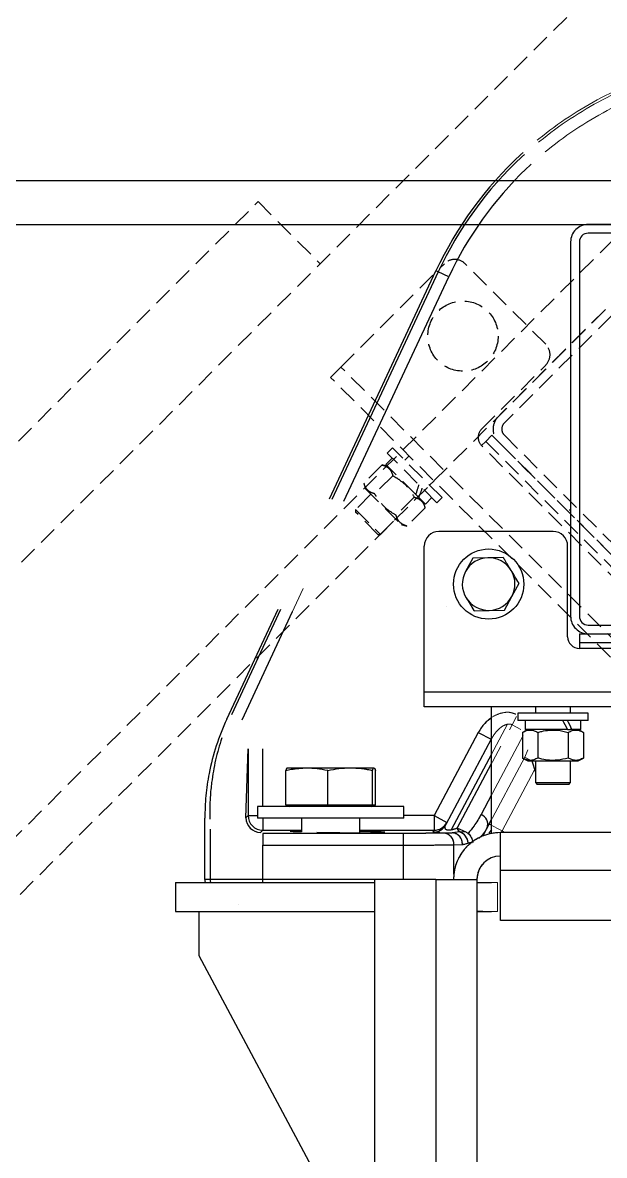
# Model space of a CAD drawing. Header units: millimetres. Extents: x -962 to 79815, y -55582 to 115780.
# Drawn here: x 14908 to 15394, y -33591 to -32642 of the extents above; entities that cross this region are included whole.
import ezdxf

# ---------------------------------------------------------------- set-up
doc = ezdxf.new("R2010")
doc.units = ezdxf.units.MM
doc.linetypes.add('HIDDEN', pattern=[9.525, 6.35, -3.175])
doc.linetypes.add('PHANTOM', pattern=[63.5, 31.75, -6.35, 6.35, -6.35, 6.35, -6.35])
doc.layers.add('02-Rotation', color=6, linetype='HIDDEN')

# ---------------------------------------------------------------- blocks, each defined once
blk = doc.blocks.new('*U167')
for p, q in [((-1800, 85), (1800, 85)), ((-1800, 70), (1800, 70)), ((-76, -35), (-115, -35)), ((-120, -90), (-120, -40)), ((-71, -71), (-71, -40)), ((-67, -70), (-67, -73)), ((-67, -70), (-62, -70)), ((-67, -73), (67, -73)), ((-67, -73), (-67, -75)), ((-62, -70), (62, -70)), ((67, -75), (-67, -75)), ((120, -90), (-120, -90)), ((-120, -95), (-120, -90)), ((120, -95), (-120, -95)), ((-82, -95), (-82, -97.1)), ((-70, -97.1), (-70, -95)), ((-88, -97.1), (-88, -99.6)), ((-64, -97.1), (-88, -97.1)), ((-64, -99.6), (-88, -99.6)), ((-85.55, -99.6), (-85.55, -102.7)), ((-66.45, -102.7), (-66.45, -99.6)), ((-64, -99.6), (-64, -97.1)), ((-84.62, -102.7), (-86.39, -103.72)), ((-86.39, -103.72), (-86.39, -112.48)), ((-71.06, -102.7), (-85.55, -102.7)), ((-81.2, -103.72), (-81.2, -112.48)), ((-71.06, -102.7), (-70.1, -102.7)), ((-70.8, -103.72), (-70.8, -112.48)), ((-69.61, -102.7), (-70.1, -102.7)), ((-66.45, -102.7), (-69.61, -102.7)), ((-65.61, -103.72), (-67.38, -102.7)), ((-65.61, -103.72), (-65.61, -112.48)), ((-86.39, -112.48), (-84.62, -113.5)), ((-84.62, -113.5), (-67.38, -113.5)), ((-82, -113.5), (-82, -120.9)), ((-70, -120.9), (-70, -113.5)), ((-67.38, -113.5), (-65.61, -112.48)), ((-82, -120.9), (-81.4, -121.5)), ((-82, -120.9), (-70, -120.9)), ((-70.6, -121.5), (-81.4, -121.5)), ((-70.6, -121.5), (-70, -120.9))]:
    blk.add_line(p, q)
for points in [[(-70, 64), (-70, -64, 0.414214), (-64, -70), (64, -70, 0.414214), (70, -64), (70, 64, 0.414214), (64, 70), (-64, 70, 0.414214)], [(-67, 64), (-67, -64, 0.414214), (-64, -67), (64, -67, 0.414214), (67, -64), (67, 64, 0.414214), (64, 67), (-64, 67, 0.414214)]]:
    blk.add_lwpolyline(points, format="xyb", close=True)
blk.add_circle((-98, -53), 12)
for centre, radius, start, end in [((-115, -40), 5, 90, 180), ((-76, -40), 5, 0, 90), ((-67, -71), 4, 180, 270)]:
    blk.add_arc(centre, radius, start, end)
for centre, start_param, end_param in [((-76, -102.7), 4.587219, 4.775746), ((-76, -99.6), 4.398692, 4.587219)]:
    blk.add_ellipse(centre, major_axis=(-8.72, 16.41), ratio=0.236703, start_param=start_param, end_param=end_param)
for points, knots in [([(-86.39, -103.72), (-85.94, -103.49), (-85.03, -103.02), (-83.68, -102.85), (-82.39, -103.1), (-81.6, -103.51), (-81.2, -103.72)], [0, 0, 0, 0, 0.264605, 0.534949, 0.765344, 1, 1, 1, 1]), ([(-81.2, -103.72), (-80.75, -103.6), (-79.46, -103.25), (-77.25, -102.9), (-74.17, -102.89), (-72.05, -103.41), (-70.8, -103.72)], [0, 0, 0, 0, 0.131004, 0.38054, 0.636178, 1, 1, 1, 1]), ([(-70.8, -103.72), (-70.35, -103.49), (-69.44, -103.02), (-68.09, -102.85), (-66.8, -103.1), (-66.01, -103.51), (-65.61, -103.72)], [0, 0, 0, 0, 0.264605, 0.534949, 0.765344, 1, 1, 1, 1]), ([(-81.2, -112.48), (-81.65, -112.71), (-82.56, -113.18), (-83.91, -113.35), (-85.2, -113.1), (-85.99, -112.69), (-86.39, -112.48)], [0, 0, 0, 0, 0.264605, 0.534949, 0.765344, 1, 1, 1, 1]), ([(-70.8, -112.48), (-72.05, -112.79), (-74.15, -113.3), (-77.22, -113.31), (-79.44, -112.96), (-80.75, -112.6), (-81.2, -112.48)], [0, 0, 0, 0, 0.363821, 0.613049, 0.868997, 1, 1, 1, 1]), ([(-65.61, -112.48), (-66.06, -112.71), (-66.97, -113.18), (-68.32, -113.35), (-69.61, -113.1), (-70.4, -112.69), (-70.8, -112.48)], [0, 0, 0, 0, 0.264605, 0.534949, 0.765344, 1, 1, 1, 1])]:
    blk.add_open_spline(points, degree=3, knots=knots)
blk = doc.blocks.new('*U168')
for p, q in [((-1766.35, -1554.22), (1554.22, 1766.35)), ((-1332.9, -1212.69), (1212.69, 1332.9)), ((-1322.29, -1223.29), (1223.29, 1322.29)), ((-1787.57, -1533.01), (-176.78, 77.78)), ((-176.78, 77.78), (-155.56, 56.57))]:
    blk.add_line(p, q)
for points in [[(-94.75, -4.24), (-4.24, -94.75, 0.414214), (4.24, -94.75), (94.75, -4.24, 0.414214), (94.75, 4.24), (4.24, 94.75, 0.414214), (-4.24, 94.75), (-94.75, 4.24, 0.414214)], [(-92.63, -2.12), (-2.12, -92.63, 0.414214), (2.12, -92.63), (92.63, -2.12, 0.414214), (92.63, 2.12), (2.12, 92.63, 0.414214), (-2.12, 92.63), (-92.63, 2.12, 0.414214)]]:
    blk.add_lwpolyline(points, format="xyb", close=True)
blk = doc.blocks.new('*U169')
for p, q in [((-148.49, 21.21), (-113.14, 56.57)), ((-78.49, 28.99), (-106.07, 56.57)), ((-152.03, 17.68), (-148.49, 21.21)), ((21.21, -148.49), (-148.49, 21.21)), ((-100.41, 0), (-78.49, 21.92)), ((17.68, -152.03), (-152.03, 17.68)), ((-96.87, -2.12), (-98.99, -4.24)), ((-96.87, -2.12), (-93.34, -5.66)), ((-130.89, -6.43), (-132.65, -8.2)), ((-113.91, -23.41), (-130.89, -6.43)), ((-98.99, -4.24), (-100.41, -5.66)), ((-5.66, -100.41), (-100.41, -5.66)), ((-98.99, -4.24), (-4.24, -98.99)), ((-93.34, -5.66), (-5.66, -93.34)), ((-130.92, -9.93), (-133.11, -12.13)), ((-115.68, -25.17), (-132.65, -8.2)), ((-125.16, -9.19), (-126.64, -10.68)), ((-134.43, -12.25), (-140.62, -18.45)), ((-132.46, -12.78), (-134.43, -12.25)), ((-122.86, -22.38), (-133.11, -12.13)), ((-140.62, -18.45), (-140.1, -20.42)), ((-130.76, -15.93), (-136.95, -22.12)), ((-118.16, -19.16), (-116.67, -17.68)), ((-138.24, -22.27), (-143.47, -27.51)), ((-140.1, -20.42), (-127.9, -32.62)), ((-122.86, -22.38), (-122.19, -23.05)), ((-121.84, -23.4), (-122.19, -23.05)), ((-123.41, -23.28), (-129.6, -29.47)), ((-119.73, -26.95), (-125.93, -33.14)), ((-119.61, -25.63), (-121.84, -23.4)), ((-119.73, -26.95), (-120.26, -24.98)), ((-119.61, -25.63), (-117.42, -23.44)), ((-115.68, -25.17), (-113.91, -23.41)), ((-143.47, -27.51), (-143.47, -28.35)), ((-143.47, -27.51), (-134.99, -35.99)), ((-135.84, -35.99), (-143.47, -28.35)), ((-134.99, -35.99), (-129.75, -30.76)), ((-70.47, -27.59), (-70.22, -27.66)), ((-70.22, -27.66), (-70.23, -27.84)), ((-127.9, -32.62), (-125.93, -33.14)), ((-135.84, -35.99), (-134.99, -35.99))]:
    blk.add_line(p, q)
for points in [[(-4.24, 94.75), (-94.75, 4.24, 0.414214), (-94.75, -4.24), (-4.24, -94.75, 0.414214), (4.24, -94.75), (94.75, -4.24, 0.414214), (94.75, 4.24), (4.24, 94.75, 0.414214)], [(-2.12, 92.63), (-92.63, 2.12, 0.414214), (-92.63, -2.12), (-2.12, -92.63, 0.414214), (2.12, -92.63), (92.63, -2.12, 0.414214), (92.63, 2.12), (2.12, 92.63, 0.414214)]]:
    blk.add_lwpolyline(points, format="xyb", close=True)
blk.add_circle((-106.77, 31.82), 12)
for centre, radius, start, end in [((-109.6, 53.03), 5, 45, 135), ((-82.02, 25.46), 5, 315, 45), ((-97.58, -2.83), 4, 135, 225)]:
    blk.add_arc(centre, radius, start, end)
for centre, start_param, end_param in [((-126.36, -18.88), 4.587219, 4.775746), ((-124.17, -16.69), 4.398692, 4.587219)]:
    blk.add_ellipse(centre, major_axis=(5.44, 17.77), ratio=0.236703, start_param=start_param, end_param=end_param)
for points, knots in [([(-134.43, -12.25), (-133.95, -12.41), (-132.97, -12.72), (-131.89, -13.55), (-131.16, -14.65), (-130.89, -15.5), (-130.76, -15.93)], [0, 0, 0, 0, 0.264605, 0.534949, 0.765344, 1, 1, 1, 1]), ([(-136.95, -22.12), (-137.43, -21.97), (-138.41, -21.65), (-139.49, -20.82), (-140.22, -19.73), (-140.49, -18.88), (-140.62, -18.45)], [0, 0, 0, 0, 0.264605, 0.534949, 0.765344, 1, 1, 1, 1]), ([(-130.76, -15.93), (-130.36, -16.16), (-129.2, -16.82), (-127.38, -18.14), (-125.2, -20.31), (-124.07, -22.18), (-123.41, -23.28)], [0, 0, 0, 0, 0.131004, 0.38054, 0.636178, 1, 1, 1, 1]), ([(-129.6, -29.47), (-130.7, -28.8), (-132.55, -27.69), (-134.72, -25.51), (-136.05, -23.7), (-136.72, -22.52), (-136.95, -22.12)], [0, 0, 0, 0, 0.363821, 0.613049, 0.868997, 1, 1, 1, 1]), ([(-123.41, -23.28), (-122.92, -23.43), (-121.95, -23.74), (-120.87, -24.58), (-120.14, -25.67), (-119.87, -26.52), (-119.73, -26.95)], [0, 0, 0, 0, 0.264605, 0.534949, 0.765344, 1, 1, 1, 1]), ([(-125.93, -33.14), (-126.41, -32.99), (-127.39, -32.68), (-128.46, -31.84), (-129.2, -30.75), (-129.47, -29.9), (-129.6, -29.47)], [0, 0, 0, 0, 0.264605, 0.534949, 0.765344, 1, 1, 1, 1])]:
    blk.add_open_spline(points, degree=3, knots=knots)
blk = doc.blocks.new('*U170')
at = {"color": 7, "linetype": 'Continuous', "lineweight": 25}
for p, q in [((-152.38, -23.9), (-116.01, 54.1)), ((-115.26, 53.75), (-116.01, 54.1)), ((-111.64, 52.06), (-115.26, 53.75)), ((-76, -35), (-115, -35)), ((-120, -90), (-120, -40)), ((-71, -71), (-71, -40)), ((-103.42, -44.13), (-105.91, -48.7)), ((-98.23, -44), (-103.42, -44.13)), ((-93.03, -43.87), (-98.23, -44)), ((-90.09, -57.3), (-87.61, -52.74)), ((-92.58, -61.87), (-90.09, -57.3)), ((-187.51, -99.23), (-169.94, -61.57)), ((-97.77, -62), (-92.58, -61.87)), ((-102.97, -62.13), (-97.77, -62)), ((-67, -70), (-67, -73)), ((-67, -70), (-62, -70)), ((-67, -73), (67, -73)), ((-67, -73), (-67, -75)), ((-62, -70), (62, -70)), ((67, -75), (-67, -75)), ((120, -90), (-120, -90)), ((-120, -95), (-120, -90)), ((120, -95), (-120, -95)), ((-97, -138.28), (-97, -95)), ((-82, -95), (-82, -97.1)), ((-70, -97.1), (-70, -95)), ((-88, -97.1), (-88, -99.6)), ((-64, -97.1), (-88, -97.1)), ((-64, -99.6), (-88, -99.6)), ((-85.55, -99.6), (-85.55, -102.7)), ((-66.45, -102.7), (-66.45, -99.6)), ((-64, -99.6), (-64, -97.1)), ((-101.53, -103.73), (-116.65, -132.17)), ((-101.53, -103.73), (-97.12, -106.08)), ((-84.62, -102.7), (-86.39, -103.72)), ((-86.39, -103.72), (-86.39, -112.48)), ((-71.06, -102.7), (-85.55, -102.7)), ((-81.2, -103.72), (-81.2, -112.48)), ((-71.06, -102.7), (-70.1, -102.7)), ((-70.8, -103.72), (-70.8, -112.48)), ((-69.61, -102.7), (-70.1, -102.7)), ((-66.45, -102.7), (-69.61, -102.7)), ((-65.61, -103.72), (-67.38, -102.7)), ((-65.61, -103.72), (-65.61, -112.48)), ((-97.12, -106.08), (-112.61, -135.23)), ((-180.94, -132.91), (-180.2, -109.36)), ((-180.2, -109.36), (-180.2, -132.17)), ((-166.81, -115.86), (-160.11, -115.86)), ((-160.11, -115.86), (-145.3, -115.86)), ((-145.3, -115.86), (-137.19, -115.86)), ((-86.39, -112.48), (-84.62, -113.5)), ((-84.62, -113.5), (-67.38, -113.5)), ((-83.3, -113.5), (-82, -117.33)), ((-82, -113.5), (-82, -120.9)), ((-70, -120.9), (-70, -113.5)), ((-67.38, -113.5), (-65.61, -112.48)), ((-167.28, -128.58), (-167.28, -116.7)), ((-152.94, -128.58), (-152.94, -116.7)), ((-137.66, -128.58), (-137.66, -116.7)), ((-136.72, -128.58), (-136.72, -116.7)), ((-82, -120.9), (-81.4, -121.5)), ((-82, -120.9), (-70, -120.9)), ((-70.6, -121.5), (-81.4, -121.5)), ((-70.6, -121.5), (-70, -120.9)), ((-177, -129.08), (-177, -133.08)), ((-127, -129.08), (-177, -129.08)), ((-160.11, -128.58), (-167.28, -128.58)), ((-166.83, -128.58), (-166.09, -129.08)), ((-152.94, -128.58), (-160.11, -128.58)), ((-145.3, -128.58), (-152.94, -128.58)), ((-137.66, -128.58), (-145.3, -128.58)), ((-137.91, -129.08), (-137.17, -128.58)), ((-137.19, -128.58), (-137.66, -128.58)), ((-136.72, -128.58), (-137.19, -128.58)), ((-127, -133.08), (-127, -129.08)), ((-195, -154), (-195, -133.04)), ((-180.2, -132.17), (-180.94, -132.91)), ((-127, -133.08), (-177, -133.08)), ((-162, -133.08), (-162, -137.68)), ((-142, -138.03), (-142, -133.08)), ((-116.65, -132.17), (-112.24, -134.52)), ((-116.65, -132.17), (-116.65, -137.17)), ((-98.51, -136.4), (-97, -133.55)), ((-193.16, -136.82), (-193.16, -154)), ((-175.94, -137.91), (-175.2, -137.17)), ((-175.16, -138.28), (-175.16, -142.27)), ((-127.22, -138.28), (-175.16, -138.28)), ((-164.81, -137.57), (-162, -137.66)), ((-156.67, -137.83), (-152.25, -137.96)), ((-127.22, -138.28), (-127.22, -142.27)), ((-116.65, -137.17), (-117.03, -137.88)), ((-110.43, -138.05), (-113.36, -138.14)), ((-107.87, -137.77), (-110.43, -138.05)), ((-105.74, -137.83), (-108.73, -136.45)), ((-105.74, -137.83), (-107.87, -137.77)), ((-99.98, -139.16), (-98.51, -136.4)), ((-97, -137.1), (-97.7, -137.8)), ((-97.7, -138.43), (-97.7, -137.8)), ((-94, -151), (-94, -138)), ((94, -138), (-94, -138)), ((-175.16, -154), (-175.16, -142.27)), ((-175.16, -142.27), (-127.22, -142.27)), ((-127.22, -142.27), (-127.22, -154)), ((-109.9, -142.14), (-106.97, -142.05)), ((94, -151), (-94, -151)), ((-94, -168), (-94, -151)), ((-193.16, -154), (-195, -154)), ((-175.16, -154), (-193.16, -154)), ((-175.16, -155), (-175.16, -154)), ((-116, -154), (-137, -154)), ((-137, -154), (-137, -348)), ((-116, -154), (-116, -348)), ((-116, -154), (-102, -154)), ((-102, -154), (-102, -348)), ((-205, -155), (-137, -155)), ((-205, -155), (-205, -165)), ((-102, -155), (-97, -155)), ((-205, -165), (-137, -165)), ((-197, -165), (-197, -180)), ((-102, -165), (-97, -165)), ((-100, -165), (-102, -165)), ((94, -168), (-94, -168)), ((-197, -180), (-137, -292.5))]:
    blk.add_line(p, q, dxfattribs=at)
at = {"color": 8, "linetype": 'Continuous', "lineweight": 25}
for p, q in [((-115.26, 53.75), (-151.53, -24.03)), ((-147.43, -24.7), (-111.64, 52.06)), ((-169.1, -61.7), (-185.88, -97.68)), ((-182.25, -99.37), (-165, -62.37)), ((-97.12, -106.08), (-97, -105.88)), ((-175.2, -129.08), (-175.2, -109.36)), ((-97, -111.14), (-110.81, -137.1)), ((-108.73, -136.45), (-97, -114.38)), ((-97, -125.03), (-100.59, -131.79)), ((-180.2, -132.17), (-177, -132.17)), ((-175.2, -133.08), (-175.2, -137.17)), ((-116.65, -132.17), (-127, -132.17)), ((-97, -135.5), (-97.81, -135.07)), ((-175.2, -137.17), (-162, -137.17)), ((-142, -137.17), (-116.65, -137.17)), ((-135.16, -137.76), (-135.16, -137.96)), ((-109.9, -152.19), (-109.9, -142.14)), ((-137, -154), (-175.16, -154))]:
    blk.add_line(p, q, dxfattribs=at)
at = {"color": 8, "linetype": 'PHANTOM', "lineweight": 18}
for p, q in [((-136.62, -1.51), (-134.41, 3.23)), ((-140.45, -0.26), (-142.29, -4.21)), ((-172.78, -79.06), (-161.35, -54.56)), ((-88.45, -98.29), (-89.94, -101.11)), ((-88.45, -98.29), (-89.94, -101.11)), ((-89.94, -101.11), (-86.95, -102.7)), ((-89.94, -101.11), (-86.95, -102.7)), ((-86.24, -104.8), (-100.59, -131.79)), ((-86.24, -104.8), (-100.59, -131.79)), ((-84.6, -109.66), (-85.64, -112.19)), ((-84.6, -109.66), (-85.64, -112.19)), ((-83.32, -113.42), (-85.64, -112.19)), ((-83.32, -113.42), (-85.64, -112.19)), ((-93.39, -137.42), (-82.28, -116.51)), ((-93.39, -137.42), (-82.28, -116.51)), ((-116.65, -132.17), (-127, -132.17)), ((-116.65, -132.17), (-126.93, -132.17)), ((-127.22, -138.28), (-160.66, -138.28)), ((-142, -137.17), (-116.65, -137.17)), ((-140.2, -137.17), (-116.65, -137.17)), ((-127.22, -138.28), (-139.56, -138.28)), ((-135.16, -137.76), (-135.16, -137.96)), ((-135.16, -137.76), (-135.16, -137.96)), ((-93.7, -138), (-93.39, -137.42)), ((-93.7, -138), (-93.39, -137.42)), ((-92.3, -138), (-93.39, -137.42)), ((-92.3, -138), (-93.39, -137.42)), ((-144.43, -142.27), (-127.22, -142.27)), ((-109.9, -152.19), (-109.9, -142.14)), ((-109.9, -152.19), (-109.9, -142.14)), ((-61.28, -151), (-94, -151)), ((-137, -154), (-169.74, -154)), ((-137, -154), (-168.62, -154)), ((-116, -154), (-116, -218.01))]:
    blk.add_line(p, q, dxfattribs=at)
at = {"color": 7, "linetype": 'PHANTOM', "lineweight": 18}
for p, q in [((-142.79, -3.34), (-141.69, -0.97)), ((-112.47, -60.76), (-112.47, -60.78)), ((-101.53, -103.73), (-116.65, -132.17)), ((-101.53, -103.73), (-116.65, -132.17)), ((-91.56, -100.91), (-110.81, -137.1)), ((-91.56, -100.91), (-110.81, -137.1)), ((-108.73, -136.45), (-89.94, -101.11)), ((-108.73, -136.45), (-89.94, -101.11)), ((-101.53, -103.73), (-97.12, -106.08)), ((-101.53, -103.73), (-97.12, -106.08)), ((-97.12, -106.08), (-112.61, -135.23)), ((-97.12, -106.08), (-112.61, -135.23)), ((-98.51, -136.4), (-85.64, -112.19)), ((-98.51, -136.4), (-85.64, -112.19)), ((-150.67, -115.86), (-145.3, -115.86)), ((-147.81, -116.01), (-145.3, -115.86)), ((-147.72, -115.86), (-145.3, -115.86)), ((-145.3, -115.86), (-137.19, -115.86)), ((-145.3, -115.86), (-137.19, -115.86)), ((-137.66, -128.58), (-137.66, -116.7)), ((-136.72, -117.04), (-136.72, -116.7)), ((-136.72, -128.58), (-136.72, -116.7)), ((-152.94, -128.58), (-152.94, -124.91)), ((-127, -129.08), (-155.36, -129.08)), ((-152.94, -128.58), (-155.07, -128.58)), ((-145.3, -128.58), (-152.94, -128.58)), ((-137.66, -128.58), (-145.3, -128.58)), ((-137.91, -129.08), (-137.17, -128.58)), ((-137.19, -128.58), (-137.66, -128.58)), ((-136.72, -128.58), (-137.19, -128.58)), ((-127, -129.08), (-127.55, -129.08)), ((-127, -130.03), (-127, -129.08)), ((-127, -133.08), (-127, -129.08)), ((-127, -133.08), (-157.66, -133.08)), ((-142, -138.03), (-142, -133.08)), ((-127, -133.08), (-128.51, -133.08)), ((-127, -133.08), (-127, -132.21)), ((-116.65, -132.17), (-112.24, -134.52)), ((-116.65, -132.17), (-116.65, -137.17)), ((-116.65, -132.17), (-112.24, -134.52)), ((-116.65, -132.17), (-116.65, -137.17)), ((-93.39, -137.42), (-97.81, -135.07)), ((-93.39, -137.42), (-97.81, -135.07)), ((-156.67, -137.83), (-152.25, -137.96)), ((-135.16, -137.76), (-139.94, -137.62)), ((-127.22, -138.28), (-127.22, -142.27)), ((-127.22, -138.28), (-127.22, -142.27)), ((-116.65, -137.17), (-117.03, -137.88)), ((-116.65, -137.17), (-117.03, -137.88)), ((-110.43, -138.05), (-113.36, -138.14)), ((-110.43, -138.05), (-113.36, -138.14)), ((-107.87, -137.77), (-110.43, -138.05)), ((-107.87, -137.77), (-110.43, -138.05)), ((-105.74, -137.83), (-108.73, -136.45)), ((-105.74, -137.83), (-108.73, -136.45)), ((-105.74, -137.83), (-107.87, -137.77)), ((-105.74, -137.83), (-107.87, -137.77)), ((-99.98, -139.16), (-98.51, -136.4)), ((-99.98, -139.16), (-98.51, -136.4)), ((-94, -151), (-94, -138)), ((-30.02, -138), (-94, -138)), ((-94, -151), (-94, -138)), ((-127.22, -142.27), (-127.22, -154)), ((-127.22, -142.27), (-127.22, -154)), ((-109.9, -142.14), (-106.97, -142.05)), ((-109.9, -142.14), (-106.97, -142.05)), ((-94, -168), (-94, -151)), ((-94, -168), (-94, -151)), ((-137, -154), (-137, -348)), ((-116, -154), (-137, -154)), ((-116, -154), (-137, -154)), ((-137, -154), (-137, -243.73)), ((-116, -154), (-116, -348)), ((-116, -154), (-102, -154)), ((-116, -154), (-102, -154)), ((-102, -154), (-102, -348)), ((-102, -154), (-102, -200.87)), ((-170.35, -155), (-137, -155)), ((-170.32, -155), (-137, -155)), ((-102, -155), (-95, -155)), ((-102, -155), (-95, -155)), ((-95, -165), (-95, -155)), ((-95, -165), (-95, -155)), ((-183.32, -162.49), (-183.35, -162.44)), ((-185.29, -165), (-137, -165)), ((-176.09, -165), (-137, -165)), ((-102, -165), (-95, -165)), ((-100, -165), (-102, -165)), ((-102, -165), (-95, -165)), ((-100, -165), (-102, -165)), ((-75.16, -168), (-94, -168))]:
    blk.add_line(p, q, dxfattribs=at)
at = {"color": 7, "linetype": 'Continuous', "lineweight": 25, "flags": 128}
blk.add_lwpolyline([(-58.91, -168), (-59.23, -168.03), (-60.79, -168)], dxfattribs=at)
at = {"color": 7, "linetype": 'Continuous', "lineweight": 25}
blk.add_circle((-98, -53), 12, dxfattribs=at)
at = {"color": 7, "linetype": 'PHANTOM', "lineweight": 18}
for centre, radius, start, end in [((0, 0), 128, 86.8471, 132.8091), ((-117.03, -132.88), 5, 269.9878, 331.9977), ((-117.03, -132.88), 5, 269.9878, 331.9977), ((-116.65, -132.17), 5, 269.9878, 331.9977), ((-116.65, -132.17), 5, 269.9878, 331.9977), ((-101.94, -135.17), 3.64, 340.1919, 68.3315), ((-101.94, -135.17), 3.64, 340.1919, 68.3315), ((-113.69, -141.92), 3.8, 356.7758, 85.0196), ((-113.69, -141.92), 3.8, 356.7758, 85.0196), ((-110.76, -141.83), 3.8, 356.7758, 85.0196), ((-110.76, -141.83), 3.8, 356.7758, 85.0196), ((-94, -154), 16, 90, 180), ((-94, -154), 16, 90, 180), ((-105.94, -135.26), 3.17, 203.0023, 232.4798), ((-105.94, -135.26), 3.17, 203.0023, 232.4798), ((-109.33, -141.87), 4.35, 3.966, 70.4031), ((-109.33, -141.87), 4.35, 3.966, 70.4031), ((-94, -154), 8, 90, 180), ((-94, -154), 8, 90, 180)]:
    blk.add_arc(centre, radius, start, end, dxfattribs=at)
at = {"color": 8, "linetype": 'PHANTOM', "lineweight": 18}
for radius, start, end in [(127.18, 86.605, 132.9591), (123.18, 85.3697, 133.7201)]:
    blk.add_arc((0, 0), radius, start, end, dxfattribs=at)
at = {"color": 7, "linetype": 'Continuous', "lineweight": 25}
for centre, radius, start, end in [((0, 0), 128, 132.8091, 155), ((-115, -40), 5, 90, 180), ((-76, -40), 5, 0, 90), ((-98, -53), 9, 91.4555, 151.4555), ((-98, -53), 9, 31.4555, 91.4555), ((-98, -53), 9, 151.4555, 211.4555), ((-98, -53), 9, 331.4555, 31.4555), ((-98, -53), 9, 211.4555, 271.4555), ((-98, -53), 9, 271.4555, 331.4555), ((-67, -71), 4, 180, 270), ((-175.93, -132.91), 5, 180.0204, 269.9796), ((-175.19, -132.17), 5, 180.0204, 269.9796), ((-117.03, -132.88), 5, 269.9878, 331.9977), ((-116.65, -132.17), 5, 269.9878, 331.9977), ((-101.94, -135.17), 3.64, 340.1919, 68.3315), ((-113.69, -141.92), 3.8, 356.7758, 85.0196), ((-110.76, -141.83), 3.8, 356.7758, 85.0196), ((-94, -154), 16, 90, 180), ((-105.94, -135.26), 3.17, 203.0023, 232.4798), ((-109.33, -141.87), 4.35, 3.966, 70.4031), ((-94, -154), 8, 90, 180), ((-189.16, -154), 4, 180, 194.4754)]:
    blk.add_arc(centre, radius, start, end, dxfattribs=at)
at = {"color": 8, "linetype": 'Continuous', "lineweight": 25}
for radius, start in [(127.18, 132.9591), (123.18, 133.7201)]:
    blk.add_arc((0, 0), radius, start, 155, dxfattribs=at)
at = {"color": 7, "linetype": 'Continuous', "lineweight": 25}
for centre, start_param, end_param in [((-76, -102.7), 4.587219, 4.775746), ((-76, -99.6), 4.398692, 4.587219)]:
    blk.add_ellipse(centre, major_axis=(-8.72, 16.41), ratio=0.236703, start_param=start_param, end_param=end_param, dxfattribs=at)
for points, knots in [([(-90.32, -48.3), (-91, -47.19), (-91.91, -45.71), (-92.81, -44.24), (-93.03, -43.87)], [0, 0, 0, 0, 0.7469333, 1, 1, 1, 1]), ([(-87.61, -52.74), (-87.64, -52.7), (-88.53, -51.24), (-89.44, -49.75), (-90.32, -48.3)], [0, 0, 0, 0, 0.026995, 1, 1, 1, 1]), ([(-105.68, -57.7), (-104.79, -59.14), (-103.88, -60.63), (-102.99, -62.09), (-102.97, -62.13)], [0, 0, 0, 0, 0.973005, 1, 1, 1, 1]), ([(-187.51, -99.23), (-188.78, -102.23), (-191.32, -108.23), (-193.53, -117.07), (-194.79, -125.37), (-194.93, -130.49), (-195, -133.04)], [0, 0, 0, 0, 0.279266, 0.560177, 0.780734, 1, 1, 1, 1]), ([(-86.39, -103.72), (-85.94, -103.49), (-85.03, -103.02), (-83.68, -102.85), (-82.39, -103.1), (-81.6, -103.51), (-81.2, -103.72)], [0, 0, 0, 0, 0.264605, 0.534949, 0.765344, 1, 1, 1, 1]), ([(-81.2, -103.72), (-80.75, -103.6), (-79.46, -103.25), (-77.25, -102.9), (-74.17, -102.89), (-72.05, -103.41), (-70.8, -103.72)], [0, 0, 0, 0, 0.131004, 0.38054, 0.636178, 1, 1, 1, 1]), ([(-70.8, -103.72), (-70.35, -103.49), (-69.44, -103.02), (-68.09, -102.85), (-66.8, -103.1), (-66.01, -103.51), (-65.61, -103.72)], [0, 0, 0, 0, 0.264605, 0.534949, 0.765344, 1, 1, 1, 1]), ([(-189.18, -105.63), (-189.57, -106.86), (-190.37, -109.36), (-191.33, -113.14), (-192.11, -116.99), (-192.62, -120.38), (-192.95, -123.35), (-193.15, -125.75), (-193.26, -128.15), (-193.32, -130.65), (-193.29, -132.44), (-193.27, -133.42)], [0, 0, 0, 0, 0.1334451, 0.272309, 0.4101448, 0.549551, 0.6369078, 0.731012, 0.8071125, 0.894936, 1, 1, 1, 1]), ([(-167.28, -116.7), (-166.68, -116.57), (-164.32, -116.08), (-161.91, -115.95), (-160.11, -115.86)], [0, 0, 0, 0, 0.253067, 1, 1, 1, 1]), ([(-166.81, -115.86), (-166.89, -115.9), (-167.05, -115.99), (-167.21, -116.46), (-167.28, -116.7)], [0, 0, 0, 0, 0.497781, 1, 1, 1, 1]), ([(-160.11, -115.86), (-158.95, -115.9), (-156.61, -115.99), (-154.23, -116.42), (-153.01, -116.68), (-152.94, -116.7)], [0, 0, 0, 0, 0.484448, 0.973031, 1, 1, 1, 1]), ([(-152.94, -116.7), (-151.68, -116.46), (-149.15, -115.99), (-146.59, -115.9), (-145.3, -115.86)], [0, 0, 0, 0, 0.498113, 1, 1, 1, 1]), ([(-145.3, -115.86), (-144.02, -115.9), (-141.46, -115.99), (-138.93, -116.46), (-137.66, -116.7)], [0, 0, 0, 0, 0.497781, 1, 1, 1, 1]), ([(-137.66, -116.7), (-137.58, -116.46), (-137.43, -115.99), (-137.27, -115.9), (-137.19, -115.86)], [0, 0, 0, 0, 0.498113, 1, 1, 1, 1]), ([(-137.19, -115.86), (-137.11, -115.9), (-136.95, -115.99), (-136.79, -116.46), (-136.72, -116.7)], [0, 0, 0, 0, 0.497781, 1, 1, 1, 1]), ([(-81.2, -112.48), (-81.65, -112.71), (-82.56, -113.18), (-83.91, -113.35), (-85.2, -113.1), (-85.99, -112.69), (-86.39, -112.48)], [0, 0, 0, 0, 0.264605, 0.534949, 0.765344, 1, 1, 1, 1]), ([(-70.8, -112.48), (-72.05, -112.79), (-74.15, -113.3), (-77.22, -113.31), (-79.44, -112.96), (-80.75, -112.6), (-81.2, -112.48)], [0, 0, 0, 0, 0.363821, 0.613049, 0.868997, 1, 1, 1, 1]), ([(-65.61, -112.48), (-66.06, -112.71), (-66.97, -113.18), (-68.32, -113.35), (-69.61, -113.1), (-70.4, -112.69), (-70.8, -112.48)], [0, 0, 0, 0, 0.264605, 0.534949, 0.765344, 1, 1, 1, 1]), ([(-110.81, -137.1), (-110.91, -137.12), (-111.12, -137.16), (-111.43, -137.18), (-111.72, -137.19), (-111.98, -137.17), (-112.21, -137.13), (-112.5, -137.03), (-112.91, -136.73), (-113, -136.1), (-112.75, -135.54), (-112.61, -135.23)], [0, 0, 0, 0, 0.039808, 0.076059, 0.11055, 0.145351, 0.184017, 0.227304, 0.332408, 0.623608, 1, 1, 1, 1]), ([(-100.59, -131.79), (-101.35, -133.13), (-102.63, -135.4), (-104.32, -137.43), (-105.01, -138.27)], [0, 0, 0, 0, 0.58899, 1, 1, 1, 1]), ([(-162, -137.36), (-162.17, -137.36), (-163.02, -137.37), (-164.32, -137.4), (-165.59, -137.44), (-165.74, -137.48), (-165.81, -137.49)], [0, 0, 0, 0, 0.067555, 0.337665, 0.69736, 1, 1, 1, 1]), ([(-165.81, -137.49), (-165.76, -137.51), (-165.66, -137.54), (-165.07, -137.56), (-164.81, -137.57)], [0, 0, 0, 0, 0.560004, 1, 1, 1, 1]), ([(-152.25, -137.96), (-151.88, -137.97), (-151.07, -137.99), (-149.36, -138.01), (-147.07, -138.03), (-144.21, -138.04), (-141.02, -138.04), (-137.94, -138.01), (-135.47, -137.97), (-133.94, -137.92), (-133.36, -137.87), (-133.53, -137.83), (-134.16, -137.79), (-134.85, -137.77), (-135.16, -137.76)], [0, 0, 0, 0, 0.057823, 0.12586, 0.205073, 0.295387, 0.394987, 0.499977, 0.604972, 0.704584, 0.794911, 0.874133, 0.942176, 1, 1, 1, 1]), ([(-135.16, -137.76), (-137.48, -137.7), (-139.9, -137.63), (-141.92, -137.57), (-142, -137.56)], [0, 0, 0, 0, 0.958351, 1, 1, 1, 1]), ([(-113.36, -138.14), (-113.92, -138.15), (-115.05, -138.18), (-117.37, -138.22), (-120.23, -138.25), (-123.57, -138.27), (-126.01, -138.27), (-127.22, -138.28)], [0, 0, 0, 0, 0.182344, 0.370681, 0.561551, 0.78452, 1, 1, 1, 1]), ([(-117.03, -137.88), (-117, -137.89), (-116.95, -137.92), (-116.38, -137.97), (-115.47, -138), (-114.33, -138.02), (-113.13, -138.04), (-111.8, -138.05), (-110.89, -138.05), (-110.43, -138.05)], [0, 0, 0, 0, 0.205936, 0.398476, 0.571189, 0.687401, 0.794745, 0.897517, 1, 1, 1, 1]), ([(-108.86, -136.5), (-109.18, -136.63), (-109.75, -136.85), (-110.49, -137.03), (-110.81, -137.1)], [0, 0, 0, 0, 0.5702023, 1, 1, 1, 1]), ([(-108.73, -136.45), (-108.76, -136.46), (-108.8, -136.47), (-108.84, -136.49), (-108.86, -136.5)], [0, 0, 0, 0, 0.56, 1, 1, 1, 1]), ([(-105.01, -138.27), (-105.12, -138.19), (-105.34, -138.01), (-105.61, -137.89), (-105.74, -137.83)], [0, 0, 0, 0, 0.484502, 1, 1, 1, 1]), ([(-105.01, -138.27), (-104.8, -138.47), (-104.38, -138.87), (-103.9, -139.63), (-103.61, -140.32), (-103.48, -140.83), (-103.43, -141.08), (-103.4, -141.23), (-103.38, -141.29), (-103.37, -141.33)], [0, 0, 0, 0, 0.249061, 0.499048, 0.748373, 0.874188, 0.937104, 0.969037, 1, 1, 1, 1]), ([(-127.22, -142.27), (-125.49, -142.27), (-122.89, -142.27), (-119.58, -142.25), (-117.25, -142.24), (-115.12, -142.22), (-113.18, -142.2), (-111.37, -142.17), (-110.4, -142.15), (-109.9, -142.14)], [0, 0, 0, 0, 0.2466732, 0.3724691, 0.4997326, 0.6165857, 0.7389152, 0.8667202, 1, 1, 1, 1]), ([(-106.97, -142.05), (-106.6, -142), (-105.94, -141.91), (-105.28, -141.67), (-105, -141.57)], [0, 0, 0, 0, 0.559909, 1, 1, 1, 1]), ([(-195, -154), (-194.99, -154.19), (-194.98, -154.53), (-194.91, -154.86), (-194.87, -155)], [0, 0, 0, 0, 0.559999, 1, 1, 1, 1])]:
    blk.add_open_spline(points, degree=3, knots=knots, dxfattribs=at)
at = {"color": 8, "linetype": 'PHANTOM', "lineweight": 18}
for points, knots in [([(-88.71, -97.5), (-89.31, -97.27), (-90.78, -96.7), (-93.49, -96.93), (-96.58, -98.16), (-99.48, -100.47), (-100.86, -102.66), (-101.53, -103.73)], [0, 0, 0, 0, 0.1212377, 0.302745, 0.504848, 0.7565775, 1, 1, 1, 1]), ([(-88.71, -97.5), (-89.31, -97.27), (-90.78, -96.7), (-93.49, -96.93), (-96.58, -98.16), (-99.48, -100.47), (-100.86, -102.66), (-101.53, -103.73)], [0, 0, 0, 0, 0.1212377, 0.302745, 0.504848, 0.7565775, 1, 1, 1, 1]), ([(-101.41, -140), (-101.14, -139.77), (-100.58, -139.27), (-99.85, -138.44), (-99.13, -137.49), (-98.73, -136.78), (-98.51, -136.4)], [0, 0, 0, 0, 0.221433, 0.46825, 0.709534, 1, 1, 1, 1]), ([(-101.41, -140), (-101.14, -139.77), (-100.58, -139.27), (-99.85, -138.44), (-99.13, -137.49), (-98.73, -136.78), (-98.51, -136.4)], [0, 0, 0, 0, 0.221433, 0.46825, 0.709534, 1, 1, 1, 1]), ([(-105, -141.57), (-104.68, -141.47), (-104.25, -141.33), (-103.8, -141.39), (-103.68, -141.4)], [0, 0, 0, 0, 0.708872, 1, 1, 1, 1]), ([(-105, -141.57), (-104.68, -141.47), (-104.25, -141.33), (-103.8, -141.39), (-103.68, -141.4)], [0, 0, 0, 0, 0.708872, 1, 1, 1, 1])]:
    blk.add_open_spline(points, degree=3, knots=knots, dxfattribs=at)
at = {"color": 8, "linetype": 'Continuous', "lineweight": 25}
for points, knots in [([(-97, -98.77), (-97.82, -99.35), (-99.69, -100.67), (-100.87, -102.64), (-101.53, -103.73)], [0, 0, 0, 0, 0.441275, 1, 1, 1, 1]), ([(-101.41, -140), (-101.14, -139.77), (-100.58, -139.27), (-99.85, -138.44), (-99.13, -137.49), (-98.73, -136.78), (-98.51, -136.4)], [0, 0, 0, 0, 0.221433, 0.46825, 0.709534, 1, 1, 1, 1]), ([(-105, -141.57), (-104.68, -141.47), (-104.25, -141.33), (-103.8, -141.39), (-103.68, -141.4)], [0, 0, 0, 0, 0.708872, 1, 1, 1, 1])]:
    blk.add_open_spline(points, degree=3, knots=knots, dxfattribs=at)
at = {"color": 7, "linetype": 'PHANTOM', "lineweight": 18}
for points, knots in [([(-97.12, -106.08), (-96.87, -105.65), (-96.37, -104.77), (-95.49, -103.61), (-94.6, -102.65), (-93.76, -101.95), (-92.82, -101.31), (-92.05, -101.06), (-91.56, -100.91)], [0, 0, 0, 0, 0.194419, 0.390203, 0.567243, 0.697801, 0.810831, 1, 1, 1, 1]), ([(-97.12, -106.08), (-96.87, -105.65), (-96.37, -104.77), (-95.49, -103.61), (-94.6, -102.65), (-93.76, -101.95), (-92.82, -101.31), (-92.05, -101.06), (-91.56, -100.91)], [0, 0, 0, 0, 0.194419, 0.390203, 0.567243, 0.697801, 0.810831, 1, 1, 1, 1]), ([(-91.56, -100.91), (-91.27, -100.87), (-90.72, -100.8), (-90.19, -101.01), (-89.94, -101.11)], [0, 0, 0, 0, 0.530151, 1, 1, 1, 1]), ([(-91.56, -100.91), (-91.27, -100.87), (-90.72, -100.8), (-90.19, -101.01), (-89.94, -101.11)], [0, 0, 0, 0, 0.530151, 1, 1, 1, 1]), ([(-150.41, -116.29), (-149.99, -116.22), (-148.3, -115.92), (-146.59, -115.89), (-145.3, -115.86)], [0, 0, 0, 0, 0.247385, 1, 1, 1, 1]), ([(-145.3, -115.86), (-144.02, -115.9), (-141.58, -115.98), (-139.17, -116.43), (-138.03, -116.64)], [0, 0, 0, 0, 0.522938, 1, 1, 1, 1]), ([(-145.3, -115.86), (-144.02, -115.9), (-141.46, -115.99), (-138.93, -116.46), (-137.66, -116.7)], [0, 0, 0, 0, 0.497781, 1, 1, 1, 1]), ([(-137.66, -116.7), (-137.58, -116.46), (-137.43, -115.99), (-137.27, -115.9), (-137.19, -115.86)], [0, 0, 0, 0, 0.498113, 1, 1, 1, 1]), ([(-137.6, -116.54), (-137.54, -116.37), (-137.41, -115.97), (-137.27, -115.9), (-137.19, -115.86)], [0, 0, 0, 0, 0.42627, 1, 1, 1, 1]), ([(-137.19, -115.86), (-137.11, -115.9), (-136.95, -115.99), (-136.79, -116.46), (-136.72, -116.7)], [0, 0, 0, 0, 0.497781, 1, 1, 1, 1]), ([(-137.19, -115.86), (-137.11, -115.9), (-136.95, -115.99), (-136.79, -116.46), (-136.72, -116.7)], [0, 0, 0, 0, 0.497781, 1, 1, 1, 1]), ([(-110.81, -137.1), (-110.91, -137.12), (-111.12, -137.16), (-111.43, -137.18), (-111.72, -137.19), (-111.98, -137.17), (-112.21, -137.13), (-112.5, -137.03), (-112.91, -136.73), (-113, -136.1), (-112.75, -135.54), (-112.61, -135.23)], [0, 0, 0, 0, 0.039808, 0.076059, 0.11055, 0.145351, 0.184017, 0.227304, 0.332408, 0.623608, 1, 1, 1, 1]), ([(-110.81, -137.1), (-110.91, -137.12), (-111.12, -137.16), (-111.43, -137.18), (-111.72, -137.19), (-111.98, -137.17), (-112.21, -137.13), (-112.5, -137.03), (-112.91, -136.73), (-113, -136.1), (-112.75, -135.54), (-112.61, -135.23)], [0, 0, 0, 0, 0.039808, 0.076059, 0.11055, 0.145351, 0.184017, 0.227304, 0.332408, 0.623608, 1, 1, 1, 1]), ([(-100.59, -131.79), (-101.35, -133.13), (-102.63, -135.4), (-104.32, -137.43), (-105.01, -138.27)], [0, 0, 0, 0, 0.58899, 1, 1, 1, 1]), ([(-100.59, -131.79), (-101.35, -133.13), (-102.63, -135.4), (-104.32, -137.43), (-105.01, -138.27)], [0, 0, 0, 0, 0.58899, 1, 1, 1, 1]), ([(-152.25, -137.96), (-151.88, -137.97), (-151.07, -137.99), (-149.36, -138.01), (-147.07, -138.03), (-144.21, -138.04), (-141.02, -138.04), (-137.94, -138.01), (-135.47, -137.97), (-133.94, -137.92), (-133.36, -137.87), (-133.53, -137.83), (-134.16, -137.79), (-134.85, -137.77), (-135.16, -137.76)], [0, 0, 0, 0, 0.057823, 0.12586, 0.205073, 0.295387, 0.394987, 0.499977, 0.604972, 0.704584, 0.794911, 0.874133, 0.942176, 1, 1, 1, 1]), ([(-135.16, -137.76), (-137.48, -137.7), (-139.9, -137.63), (-141.92, -137.57), (-142, -137.56)], [0, 0, 0, 0, 0.958351, 1, 1, 1, 1]), ([(-139.71, -138.02), (-139.14, -138.02), (-137.51, -138.01), (-135.48, -137.97), (-133.94, -137.92), (-133.36, -137.87), (-133.53, -137.83), (-134.16, -137.79), (-134.85, -137.77), (-135.16, -137.76)], [0, 0, 0, 0, 0.101969, 0.290538, 0.469438, 0.631663, 0.773945, 0.896149, 1, 1, 1, 1]), ([(-113.36, -138.14), (-113.92, -138.15), (-115.05, -138.18), (-117.37, -138.22), (-120.23, -138.25), (-123.57, -138.27), (-126.01, -138.27), (-127.22, -138.28)], [0, 0, 0, 0, 0.182344, 0.370681, 0.561551, 0.78452, 1, 1, 1, 1]), ([(-113.36, -138.14), (-113.92, -138.15), (-115.05, -138.18), (-117.37, -138.22), (-120.23, -138.25), (-123.57, -138.27), (-126.01, -138.27), (-127.22, -138.28)], [0, 0, 0, 0, 0.182344, 0.370681, 0.561551, 0.78452, 1, 1, 1, 1]), ([(-117.03, -137.88), (-117, -137.89), (-116.95, -137.92), (-116.38, -137.97), (-115.47, -138), (-114.33, -138.02), (-113.13, -138.04), (-111.8, -138.05), (-110.89, -138.05), (-110.43, -138.05)], [0, 0, 0, 0, 0.205936, 0.398476, 0.571189, 0.687401, 0.794745, 0.897517, 1, 1, 1, 1]), ([(-117.03, -137.88), (-117, -137.89), (-116.95, -137.92), (-116.38, -137.97), (-115.47, -138), (-114.33, -138.02), (-113.13, -138.04), (-111.8, -138.05), (-110.89, -138.05), (-110.43, -138.05)], [0, 0, 0, 0, 0.205936, 0.398476, 0.571189, 0.687401, 0.794745, 0.897517, 1, 1, 1, 1]), ([(-108.86, -136.5), (-109.18, -136.63), (-109.75, -136.85), (-110.49, -137.03), (-110.81, -137.1)], [0, 0, 0, 0, 0.5702023, 1, 1, 1, 1]), ([(-108.86, -136.5), (-109.18, -136.63), (-109.75, -136.85), (-110.49, -137.03), (-110.81, -137.1)], [0, 0, 0, 0, 0.5702023, 1, 1, 1, 1]), ([(-108.73, -136.45), (-108.76, -136.46), (-108.8, -136.47), (-108.84, -136.49), (-108.86, -136.5)], [0, 0, 0, 0, 0.56, 1, 1, 1, 1]), ([(-108.73, -136.45), (-108.76, -136.46), (-108.8, -136.47), (-108.84, -136.49), (-108.86, -136.5)], [0, 0, 0, 0, 0.56, 1, 1, 1, 1]), ([(-105.01, -138.27), (-105.12, -138.19), (-105.34, -138.01), (-105.61, -137.89), (-105.74, -137.83)], [0, 0, 0, 0, 0.484502, 1, 1, 1, 1]), ([(-105.01, -138.27), (-105.12, -138.19), (-105.34, -138.01), (-105.61, -137.89), (-105.74, -137.83)], [0, 0, 0, 0, 0.484502, 1, 1, 1, 1]), ([(-105.01, -138.27), (-104.8, -138.47), (-104.38, -138.87), (-103.9, -139.63), (-103.61, -140.32), (-103.48, -140.83), (-103.43, -141.08), (-103.4, -141.23), (-103.38, -141.29), (-103.37, -141.33)], [0, 0, 0, 0, 0.249061, 0.499048, 0.748373, 0.874188, 0.937104, 0.969037, 1, 1, 1, 1]), ([(-105.01, -138.27), (-104.8, -138.47), (-104.38, -138.87), (-103.9, -139.63), (-103.61, -140.32), (-103.48, -140.83), (-103.43, -141.08), (-103.4, -141.23), (-103.38, -141.29), (-103.37, -141.33)], [0, 0, 0, 0, 0.249061, 0.499048, 0.748373, 0.874188, 0.937104, 0.969037, 1, 1, 1, 1]), ([(-127.22, -142.27), (-125.49, -142.27), (-122.89, -142.27), (-119.58, -142.25), (-117.25, -142.24), (-115.12, -142.22), (-113.18, -142.2), (-111.37, -142.17), (-110.4, -142.15), (-109.9, -142.14)], [0, 0, 0, 0, 0.2466732, 0.3724691, 0.4997326, 0.6165857, 0.7389152, 0.8667202, 1, 1, 1, 1]), ([(-127.22, -142.27), (-125.49, -142.27), (-122.89, -142.27), (-119.58, -142.25), (-117.25, -142.24), (-115.12, -142.22), (-113.18, -142.2), (-111.37, -142.17), (-110.4, -142.15), (-109.9, -142.14)], [0, 0, 0, 0, 0.2466732, 0.3724691, 0.4997326, 0.6165857, 0.7389152, 0.8667202, 1, 1, 1, 1]), ([(-106.97, -142.05), (-106.6, -142), (-105.94, -141.91), (-105.28, -141.67), (-105, -141.57)], [0, 0, 0, 0, 0.559909, 1, 1, 1, 1]), ([(-106.97, -142.05), (-106.6, -142), (-105.94, -141.91), (-105.28, -141.67), (-105, -141.57)], [0, 0, 0, 0, 0.559909, 1, 1, 1, 1])]:
    blk.add_open_spline(points, degree=3, knots=knots, dxfattribs=at)
blk = doc.blocks.new('00-Greenex-侧视总图-Ext', base_point=(15537.37, -32982.48))
for name in ['*U167', '*U170']:
    blk.add_blockref(name, (15537.37, -32982.48))
at = {"layer": '02-Rotation'}
for name in ['*U168', '*U169']:
    blk.add_blockref(name, (15537.37, -32982.48), dxfattribs=at)

msp = doc.modelspace()

# ---------------------------------------------------------------- block references
at = {"xscale": 2.448579654963099, "yscale": 2.448579654963099, "zscale": 2.448579654963099}
msp.add_blockref('00-Greenex-侧视总图-Ext', (15537.37, -32982.48), dxfattribs=at)

doc.saveas('drawing.dxf')
